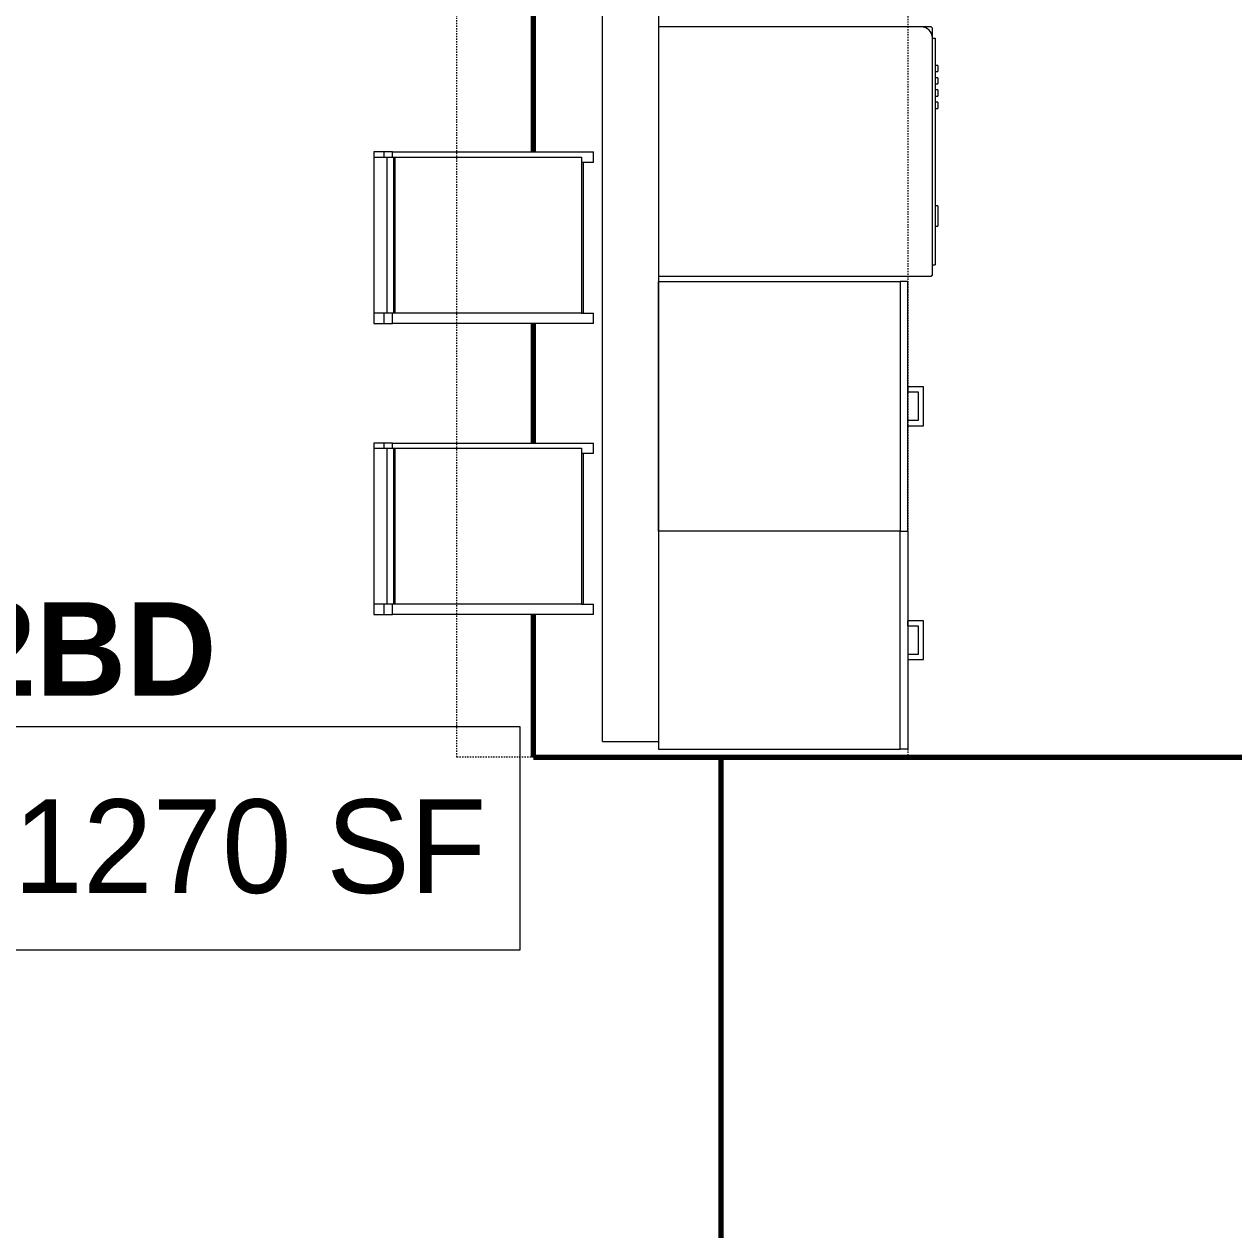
# Model space of a CAD drawing. Header units: inches. Extents: x -4217 to -1814, y 9706 to 12425.
# Drawn here: x -3674.5 to -3558.1, y 11893.7 to 12009.7 of the extents above; entities that cross this region are included whole.
import ezdxf

# ---------------------------------------------------------------- set-up
doc = ezdxf.new("R2010")
doc.units = ezdxf.units.IN
doc.header["$MEASUREMENT"] = 0
doc.linetypes.add('Dash', pattern=[0.25, 0.125, -0.125])
for name, color, linetype, lineweight in [('A-AREA-1', 130, 'Continuous', 70), ('A-AREA-IDEN', 2, 'Continuous', 9), ('A-WALL-4', 10, 'Continuous', 13), ('I-FURN-1', 7, 'Continuous', 9), ('Q-CASE-3', 7, 'Continuous', 9), ('Q-CASE-HDLN-1', 7, 'Dash', 9), ('Q-SPCQ-1', 7, 'Continuous', 9)]:
    doc.layers.add(name, color=color, linetype=linetype, lineweight=lineweight)
doc.styles.add('Century Gothic', font='ufonts.com_century-gothic.ttf', dxfattribs={"height": 9})
doc.styles.add('Century Gothic_B', font='GOTHICB.TTF', dxfattribs={"height": 9})

msp = doc.modelspace()

# ---------------------------------------------------------------- linework, layer by layer
at = {"layer": 'A-AREA-1'}
for p, q in [((-3625.49874, 11997.40049), (-3625.49874, 12012.12294)), ((-3625.49874, 11969.40049), (-3625.49874, 11980.90049)), ((-3625.49874, 11939.1894), (-3625.49874, 11952.90049)), ((-3625.49874, 11939.1894), (-3555.49874, 11939.1894)), ((-3607.49874, 11939.1894), (-3607.49874, 11891.1894))]:
    msp.add_line(p, q, dxfattribs=at)
at = {"layer": 'A-AREA-IDEN', "flags": 128}
msp.add_lwpolyline([(-3709.32545, 11942.12585), (-3626.82781, 11942.12585), (-3626.82781, 11920.62979), (-3709.32545, 11920.62979)], close=True, dxfattribs=at)
at = {"layer": 'A-WALL-4'}
for p, q in [((-3618.87374, 11940.67847), (-3618.87374, 12065.7144)), ((-3613.49874, 12065.7144), (-3613.49874, 11940.67847)), ((-3618.87374, 11940.67847), (-3613.49874, 11940.67847))]:
    msp.add_line(p, q, dxfattribs=at)
at = {"layer": 'I-FURN-1'}
for p, q in [((-3639.87748, 11997.40049), (-3640.86228, 11997.40049)), ((-3640.86228, 11997.40049), (-3640.86228, 11996.90049)), ((-3639.87748, 11996.90049), (-3639.87748, 11997.40049)), ((-3639.08209, 11997.40049), (-3639.87748, 11997.40049)), ((-3639.08209, 11996.90049), (-3639.08209, 11997.40049)), ((-3639.08209, 11997.40049), (-3623.14437, 11997.40049)), ((-3623.14437, 11997.40049), (-3621.64812, 11997.40049)), ((-3621.64812, 11997.40049), (-3619.72937, 11997.40049)), ((-3619.72937, 11996.40049), (-3619.72937, 11997.40049)), ((-3640.86228, 11996.90049), (-3639.62124, 11996.90049)), ((-3640.86228, 11996.90049), (-3640.86228, 11981.90049)), ((-3639.62124, 11996.90049), (-3638.95639, 11996.90049)), ((-3639.62124, 11996.90049), (-3639.62124, 11981.90049)), ((-3638.95639, 11981.90049), (-3638.95639, 11996.90049)), ((-3638.95639, 11996.90049), (-3638.82786, 11996.90049)), ((-3638.82786, 11996.90049), (-3623.22855, 11996.90049)), ((-3638.82786, 11981.90049), (-3638.82786, 11996.90049)), ((-3623.22855, 11996.90049), (-3620.97588, 11996.90049)), ((-3620.97588, 11996.90049), (-3620.87593, 11996.90049)), ((-3620.80558, 11996.40049), (-3620.87926, 11996.40049)), ((-3620.8633, 11981.90049), (-3620.8633, 11996.90049)), ((-3620.72687, 11996.40049), (-3620.80558, 11996.40049)), ((-3619.72937, 11996.40049), (-3620.72687, 11996.40049)), ((-3620.72687, 11996.40049), (-3620.72687, 11981.90049)), ((-3639.62124, 11981.90049), (-3640.86228, 11981.90049)), ((-3640.86228, 11981.90049), (-3640.86228, 11980.90049)), ((-3639.87748, 11980.90049), (-3639.87748, 11981.90049)), ((-3638.95639, 11981.90049), (-3639.62124, 11981.90049)), ((-3639.08209, 11980.90049), (-3639.08209, 11981.90049)), ((-3638.82786, 11981.90049), (-3638.95639, 11981.90049)), ((-3623.22855, 11981.90049), (-3638.82786, 11981.90049)), ((-3620.97588, 11981.90049), (-3623.22855, 11981.90049)), ((-3620.87593, 11981.90049), (-3620.97588, 11981.90049)), ((-3620.87593, 11981.90049), (-3620.80558, 11981.90049)), ((-3620.80558, 11981.90049), (-3620.72687, 11981.90049)), ((-3620.72687, 11981.90049), (-3619.72937, 11981.90049)), ((-3619.72937, 11980.90049), (-3619.72937, 11981.90049)), ((-3640.86228, 11980.90049), (-3639.87748, 11980.90049)), ((-3639.87748, 11980.90049), (-3639.08209, 11980.90049)), ((-3623.14437, 11980.90049), (-3639.08209, 11980.90049)), ((-3621.64812, 11980.90049), (-3623.14437, 11980.90049)), ((-3619.72937, 11980.90049), (-3621.64812, 11980.90049)), ((-3639.87748, 11969.40049), (-3640.86228, 11969.40049)), ((-3640.86228, 11969.40049), (-3640.86228, 11968.90049)), ((-3639.87748, 11968.90049), (-3639.87748, 11969.40049)), ((-3639.08209, 11969.40049), (-3639.87748, 11969.40049)), ((-3639.08209, 11968.90049), (-3639.08209, 11969.40049)), ((-3639.08209, 11969.40049), (-3623.14437, 11969.40049)), ((-3623.14437, 11969.40049), (-3621.64812, 11969.40049)), ((-3621.64812, 11969.40049), (-3619.72937, 11969.40049)), ((-3619.72937, 11968.40049), (-3619.72937, 11969.40049)), ((-3640.86228, 11968.90049), (-3639.62124, 11968.90049)), ((-3640.86228, 11968.90049), (-3640.86228, 11953.90049)), ((-3639.62124, 11968.90049), (-3638.95639, 11968.90049)), ((-3639.62124, 11968.90049), (-3639.62124, 11953.90049)), ((-3638.95639, 11953.90049), (-3638.95639, 11968.90049)), ((-3638.95639, 11968.90049), (-3638.82786, 11968.90049)), ((-3638.82786, 11968.90049), (-3623.22855, 11968.90049)), ((-3638.82786, 11953.90049), (-3638.82786, 11968.90049)), ((-3623.22855, 11968.90049), (-3620.97588, 11968.90049)), ((-3620.97588, 11968.90049), (-3620.87593, 11968.90049)), ((-3620.80558, 11968.40049), (-3620.87926, 11968.40049)), ((-3620.8633, 11953.90049), (-3620.8633, 11968.90049)), ((-3620.72687, 11968.40049), (-3620.80558, 11968.40049)), ((-3619.72937, 11968.40049), (-3620.72687, 11968.40049)), ((-3620.72687, 11968.40049), (-3620.72687, 11953.90049)), ((-3639.62124, 11953.90049), (-3640.86228, 11953.90049)), ((-3640.86228, 11953.90049), (-3640.86228, 11952.90049)), ((-3639.87748, 11952.90049), (-3639.87748, 11953.90049)), ((-3638.95639, 11953.90049), (-3639.62124, 11953.90049)), ((-3639.08209, 11952.90049), (-3639.08209, 11953.90049)), ((-3638.82786, 11953.90049), (-3638.95639, 11953.90049)), ((-3623.22855, 11953.90049), (-3638.82786, 11953.90049)), ((-3620.97588, 11953.90049), (-3623.22855, 11953.90049)), ((-3620.87593, 11953.90049), (-3620.97588, 11953.90049)), ((-3620.87593, 11953.90049), (-3620.80558, 11953.90049)), ((-3620.80558, 11953.90049), (-3620.72687, 11953.90049)), ((-3620.72687, 11953.90049), (-3619.72937, 11953.90049)), ((-3619.72937, 11952.90049), (-3619.72937, 11953.90049)), ((-3640.86228, 11952.90049), (-3639.87748, 11952.90049)), ((-3639.87748, 11952.90049), (-3639.08209, 11952.90049)), ((-3623.14437, 11952.90049), (-3639.08209, 11952.90049)), ((-3621.64812, 11952.90049), (-3623.14437, 11952.90049)), ((-3619.72937, 11952.90049), (-3621.64812, 11952.90049))]:
    msp.add_line(p, q, dxfattribs=at)
at = {"layer": 'Q-CASE-3'}
for p, q in [((-3613.49874, 11984.9394), (-3590.24874, 11984.9394)), ((-3613.49874, 11960.9394), (-3613.49874, 11984.9394)), ((-3589.49874, 11984.9394), (-3590.24874, 11984.9394)), ((-3590.24874, 11984.9394), (-3590.24874, 11960.9394)), ((-3589.49874, 11960.9394), (-3589.49874, 11984.9394)), ((-3587.99874, 11974.8144), (-3589.49874, 11974.8144)), ((-3589.49874, 11974.8144), (-3589.49874, 11974.31502)), ((-3589.49874, 11974.31502), (-3588.49811, 11974.31502)), ((-3588.49811, 11974.31502), (-3588.49811, 11971.56377)), ((-3587.99874, 11971.0644), (-3587.99874, 11974.8144)), ((-3589.49874, 11971.0644), (-3589.49874, 11971.56377)), ((-3588.49811, 11971.56377), (-3589.49874, 11971.56377)), ((-3589.49874, 11971.0644), (-3587.99874, 11971.0644)), ((-3590.24874, 11960.9394), (-3613.49874, 11960.9394)), ((-3590.24874, 11960.9394), (-3613.49874, 11960.9394)), ((-3613.49874, 11960.9394), (-3613.49874, 11939.9394)), ((-3590.24874, 11960.9394), (-3589.49874, 11960.9394)), ((-3590.24874, 11960.9394), (-3589.49874, 11960.9394)), ((-3590.24874, 11939.9394), (-3590.24874, 11960.9394)), ((-3589.49874, 11960.9394), (-3589.49874, 11939.9394)), ((-3589.49874, 11951.81502), (-3589.49874, 11952.3144)), ((-3587.99874, 11952.3144), (-3589.49874, 11952.3144)), ((-3587.99874, 11948.5644), (-3587.99874, 11952.3144)), ((-3589.49874, 11951.81502), (-3588.49811, 11951.81502)), ((-3588.49811, 11951.81502), (-3588.49811, 11949.06377)), ((-3589.49874, 11949.06377), (-3589.49874, 11948.5644)), ((-3588.49811, 11949.06377), (-3589.49874, 11949.06377)), ((-3589.49874, 11948.5644), (-3587.99874, 11948.5644)), ((-3613.49874, 11939.9394), (-3590.24874, 11939.9394)), ((-3589.49874, 11939.9394), (-3590.24874, 11939.9394))]:
    msp.add_line(p, q, dxfattribs=at)
at = {"layer": 'Q-CASE-HDLN-1'}
for p, q in [((-3632.87374, 11939.1894), (-3632.87374, 12067.7144)), ((-3589.49874, 12067.7144), (-3589.49874, 11939.1894)), ((-3589.49874, 11939.1894), (-3632.87374, 11939.1894))]:
    msp.add_line(p, q, dxfattribs=at)
at = {"layer": 'Q-SPCQ-1'}
for p, q in [((-3588.19559, 12009.4394), (-3613.49874, 12009.4394)), ((-3587.32059, 12009.4394), (-3588.19559, 12009.4394)), ((-3587.12374, 12008.36755), (-3587.12374, 12009.24255)), ((-3587.12392, 12008.34646), (-3586.87374, 12008.34646)), ((-3587.12374, 11985.63625), (-3587.12374, 12008.36755)), ((-3586.87374, 12008.34646), (-3586.87374, 11986.53234)), ((-3586.62374, 12005.72329), (-3586.87374, 12005.72329)), ((-3586.62374, 12005.72329), (-3586.62374, 12005.13274)), ((-3586.87374, 12005.13274), (-3586.62374, 12005.13274)), ((-3586.62374, 12004.54219), (-3586.87374, 12004.54219)), ((-3586.62374, 12004.54219), (-3586.62374, 12003.95164)), ((-3586.87374, 12003.95164), (-3586.62374, 12003.95164)), ((-3586.62374, 12003.36109), (-3586.87374, 12003.36109)), ((-3586.62374, 12003.36109), (-3586.62374, 12002.77053)), ((-3586.87374, 12002.77053), (-3586.62374, 12002.77053)), ((-3586.62374, 12002.17998), (-3586.87374, 12002.17998)), ((-3586.62374, 12002.17998), (-3586.62374, 12001.58943)), ((-3586.87374, 12001.58943), (-3586.62374, 12001.58943)), ((-3586.62374, 11992.23194), (-3586.87374, 11992.23194)), ((-3586.62374, 11992.23194), (-3586.62374, 11991.24769)), ((-3586.62374, 11991.24769), (-3586.62374, 11990.26344)), ((-3586.87374, 11990.26344), (-3586.62374, 11990.26344)), ((-3587.12374, 11986.53234), (-3586.87374, 11986.53234)), ((-3613.49874, 11985.4394), (-3587.32059, 11985.4394))]:
    msp.add_line(p, q, dxfattribs=at)
for centre, radius, start, end in [((-3588.19559, 12008.36755), 1.07185, 0, 90), ((-3587.32059, 12009.24255), 0.19685, 0, 90), ((-3587.32059, 11985.63625), 0.19685, 270, 0), ((-3587.32059, 11985.63625), 0.19685, 270, 345)]:
    msp.add_arc(centre, radius, start, end, dxfattribs=at)

# ---------------------------------------------------------------- texts
at = {"layer": 'A-AREA-IDEN', "char_height": 9, "attachment_point": 1}
for s, insert, width, style in [('2BD', (-3680.07663, 11954.094), 28.785, 'Century Gothic_B'), ('208 - 1270 SF', (-3706.32545, 11935.12585), 92.415, 'Century Gothic')]:
    msp.add_mtext(s, dxfattribs=dict(at, insert=insert, width=width, style=style))

doc.saveas('drawing.dxf')
